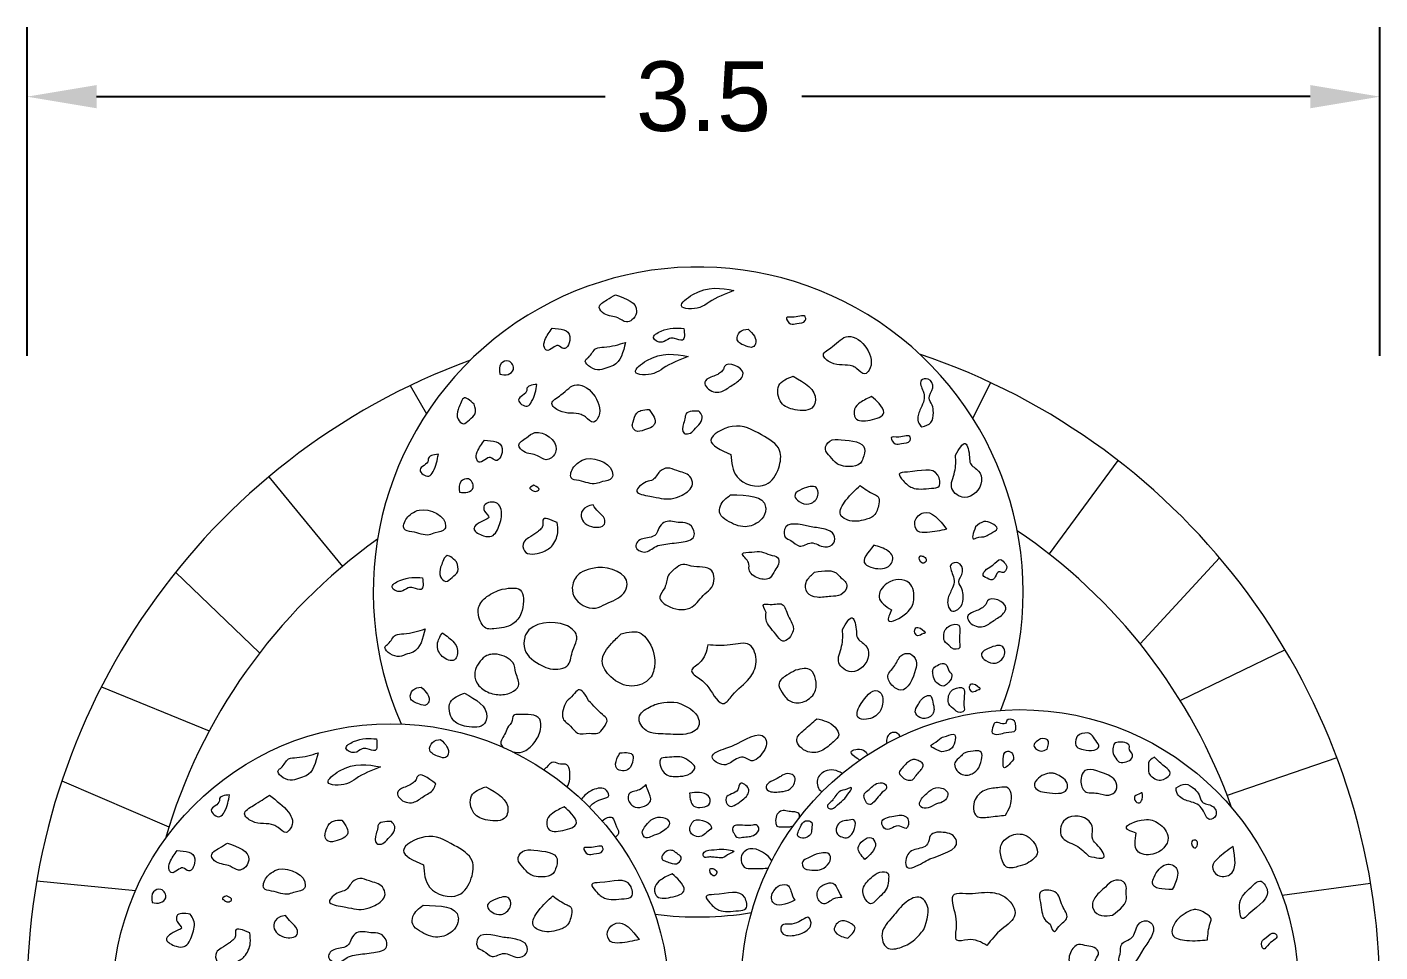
# Model space of a CAD drawing. Header units: metres. Extents: x -438 to -108, y 54494 to 54569.
# Drawn here: x -191.479 to -187.98, y 54553.688 to 54556.079 of the extents above; entities that cross this region are included whole.
import ezdxf

# ---------------------------------------------------------------- set-up
doc = ezdxf.new("R2010")
doc.units = ezdxf.units.M
doc.header["$MEASUREMENT"] = 0
doc.layers.add('text2', color=240, linetype='Continuous', lineweight=9)
doc.styles.get("Standard").update_dxf_attribs({"font": 'arial.ttf'})
doc.dimstyles.new('Copy of Standard', dxfattribs={"dimtxt": 0.18, "dimasz": 0.18, "dimexe": 0.18, "dimexo": 0.0625, "dimgap": 0.09, "dimtad": 0, "dimtih": 1, "dimtoh": 1, "dimdec": 1, "dimzin": 0, "dimdsep": 46, "dimtxsty": 'Standard', "dimcen": 0.09, "dimadec": 0, "dimazin": 0, "dimtfac": 1, "dimtdec": 1, "dimtofl": 0, "dimtmove": 0, "dimatfit": 3, "dimfxl": 1, "dimtolj": 1, "dimtzin": 0, "dimarcsym": 0})

# ---------------------------------------------------------------- blocks, each defined once
blk = doc.blocks.new('*D70')
at = {"layer": 'Defpoints', "color": 0, "transparency": 16777216}
for p in [(-187.9799, 54555.8995), (-191.4789, 54555.1672), (-187.9799, 54555.1672)]:
    blk.add_point(p, dxfattribs=at)
at = {"layer": 'text2', "color": 0, "lineweight": -2, "transparency": 16777216}
for p, q in [((-191.4789, 54555.2297), (-191.4789, 54556.0795)), ((-187.9799, 54555.2297), (-187.9799, 54556.0795)), ((-191.2989, 54555.8995), (-189.9838, 54555.8995)), ((-188.1599, 54555.8995), (-189.4749, 54555.8995))]:
    blk.add_line(p, q, dxfattribs=at)
at = {"layer": 'text2', "color": 0, "transparency": 16777216}
for points in [[(-191.2989, 54555.9295), (-191.2989, 54555.8695), (-191.4789, 54555.8995)], [(-188.1599, 54555.9295), (-188.1599, 54555.8695), (-187.9799, 54555.8995)]]:
    blk.add_solid(points, dxfattribs=at)
at = {"layer": 'text2', "color": 0, "transparency": 16777216, "insert": (-189.7294, 54555.8995), "char_height": 0.18, "attachment_point": 5}
blk.add_mtext('\\A1;3.5', dxfattribs=at)

msp = doc.modelspace()

# ---------------------------------------------------------------- linework, layer by layer
at = {"layer": 'text2'}
for points in [[(-188.98748, 54555.16038), (-189.03297, 54555.06794)], [(-190.48816, 54555.15236), (-190.44618, 54555.07934)], [(-188.65744, 54554.95862), (-188.83533, 54554.71691)], [(-190.85381, 54554.91627), (-190.66322, 54554.68457)], [(-188.59967, 54554.48418), (-188.39467, 54554.70705)], [(-191.09473, 54554.66985), (-190.87736, 54554.46096)], [(-188.22476, 54554.46867), (-188.4961, 54554.33762)], [(-191.28665, 54554.37327), (-191.00758, 54554.25955)], [(-188.09095, 54554.18942), (-188.37481, 54554.09195)], [(-191.38865, 54554.13057), (-191.11208, 54554.01096)], [(-191.45378, 54553.87128), (-191.19824, 54553.84642)], [(-188.23254, 54553.83417), (-188.00406, 54553.86593)]]:
    msp.add_lwpolyline(points, dxfattribs=at)
for centre in [(-188.91182, 54553.59372), (-190.53822, 54553.55727)]:
    msp.add_circle(centre, 0.72058, dxfattribs=at)
for centre, radius, start, end in [((-189.74325, 54554.61863), 0.84046, 338.6502, 203.95854), ((-189.72938, 54553.57596), 1.74951, 291.43712, 71.37549), ((-189.72938, 54553.57596), 1.74951, 110.14854, 249.93731), ((-189.72938, 54553.57596), 1.44951, 19.56103, 55.95333), ((-189.72938, 54553.57596), 1.44951, 125.57071, 163.78351), ((-189.74325, 54554.61863), 0.84046, 262.37403, 279.44904)]:
    msp.add_arc(centre, radius, start, end, dxfattribs=at)
for points in [[(-189.65051, 54555.39838), (-189.75696, 54555.38785), (-189.78647, 54555.35836), (-189.73851, 54555.35468), (-189.7148, 54555.36784), (-189.65051, 54555.39838)], [(-189.9574, 54555.38731), (-189.97944, 54555.37399), (-189.99892, 54555.35453), (-189.9861, 54555.33814), (-189.95073, 54555.32738), (-189.92869, 54555.31714), (-189.91434, 54555.32226), (-189.90307, 54555.3407), (-189.90255, 54555.34429), (-189.9574, 54555.38731)], [(-190.12095, 54555.30076), (-190.1394, 54555.27003), (-190.14094, 54555.25057), (-190.13581, 54555.24391), (-190.11941, 54555.25006), (-190.10557, 54555.25569), (-190.09122, 54555.24801), (-190.07482, 54555.27925), (-190.12095, 54555.30076)], [(-189.78017, 54555.30016), (-189.83922, 54555.29304), (-189.85907, 54555.27574), (-189.83667, 54555.26455), (-189.81733, 54555.27422), (-189.80409, 54555.27422), (-189.78373, 54555.27015), (-189.78017, 54555.30016)], [(-189.61422, 54555.29863), (-189.6356, 54555.291), (-189.64222, 54555.27066), (-189.61881, 54555.25438), (-189.6015, 54555.25234), (-189.59488, 54555.26048), (-189.61422, 54555.29863)], [(-189.93101, 54555.26402), (-189.9865, 54555.25181), (-190.00737, 54555.24825), (-190.02671, 54555.22536), (-190.03384, 54555.21926), (-190.00349, 54555.19296), (-189.98182, 54555.19782), (-189.96238, 54555.2045), (-189.93101, 54555.26402)], [(-189.76943, 54555.22767), (-189.87587, 54555.21714), (-189.90538, 54555.18765), (-189.85743, 54555.18396), (-189.83371, 54555.19713), (-189.76943, 54555.22767)], [(-190.2565, 54555.18193), (-190.2524, 54555.20959), (-190.23343, 54555.21574), (-190.22113, 54555.19371), (-190.23446, 54555.18142), (-190.2565, 54555.18193)], [(-189.49764, 54555.17645), (-189.53429, 54555.15254), (-189.52818, 54555.10829), (-189.49255, 54555.08997), (-189.44571, 54555.09811), (-189.44011, 54555.1149), (-189.49764, 54555.17645)], [(-189.16468, 54555.04553), (-189.17252, 54555.05492), (-189.17487, 54555.07137), (-189.16468, 54555.09956), (-189.15841, 54555.11914), (-189.16154, 54555.13794), (-189.16625, 54555.16535), (-189.14822, 54555.16926), (-189.13647, 54555.14655), (-189.14587, 54555.11993), (-189.13803, 54555.10191), (-189.1349, 54555.08233), (-189.14117, 54555.05649), (-189.16468, 54555.04553)], [(-190.16011, 54555.15558), (-190.16469, 54555.13371), (-190.17385, 54555.11082), (-190.18505, 54555.09912), (-190.20745, 54555.11539), (-190.18658, 54555.13981), (-190.18658, 54555.14286), (-190.16011, 54555.15558)], [(-190.32293, 54555.10459), (-190.31998, 54555.07957), (-190.33471, 54555.06411), (-190.35091, 54555.05381), (-190.36416, 54555.06559), (-190.36416, 54555.09061), (-190.35827, 54555.10532), (-190.35017, 54555.11931), (-190.32293, 54555.10459)], [(-189.87007, 54555.09023), (-189.89168, 54555.0876), (-189.90169, 54555.08128), (-189.9117, 54555.05864), (-189.91328, 54555.04706), (-189.90485, 54555.03547), (-189.88167, 54555.03758), (-189.86217, 54555.046), (-189.85637, 54555.05232), (-189.87007, 54555.09023)], [(-189.29449, 54555.12429), (-189.27523, 54555.10584), (-189.26318, 54555.08257), (-189.29851, 54555.06332), (-189.33625, 54555.06813), (-189.33865, 54555.0914), (-189.3242, 54555.10825), (-189.29449, 54555.12429)], [(-189.7415, 54555.08655), (-189.73307, 54555.07338), (-189.75362, 54555.0381), (-189.76732, 54555.0281), (-189.77944, 54555.02915), (-189.78102, 54555.05443), (-189.7768, 54555.07075), (-189.77628, 54555.07496), (-189.7415, 54555.08655)], [(-189.65837, 54554.97438), (-189.71027, 54555.01132), (-189.65522, 54555.04668), (-189.57894, 54555.02468), (-189.53254, 54554.9846), (-189.5349, 54554.9398), (-189.56793, 54554.89658), (-189.64264, 54554.91623), (-189.65837, 54554.97438)], [(-190.29605, 54555.01138), (-190.3145, 54554.98065), (-190.31604, 54554.96119), (-190.31092, 54554.95453), (-190.29451, 54554.96067), (-190.28067, 54554.96631), (-190.26632, 54554.95863), (-190.24992, 54554.98987), (-190.29605, 54555.01138)], [(-189.37318, 54555.01197), (-189.40289, 54555.00876), (-189.41413, 54554.9879), (-189.40208, 54554.96864), (-189.38362, 54554.95019), (-189.37238, 54554.94537), (-189.3515, 54554.94297), (-189.3234, 54554.95179), (-189.31698, 54554.96383), (-189.31296, 54554.9895), (-189.37318, 54555.01197)], [(-189.07749, 54554.97203), (-189.07984, 54554.92896), (-189.08689, 54554.88589), (-189.05476, 54554.86318), (-189.01009, 54554.90547), (-189.01793, 54554.93131), (-189.03909, 54554.95089), (-189.04144, 54554.96733), (-189.05241, 54555.00258), (-189.07749, 54554.97203)], [(-190.41517, 54554.9746), (-190.41975, 54554.95272), (-190.42891, 54554.92983), (-190.44011, 54554.91813), (-190.46251, 54554.93441), (-190.44164, 54554.95883), (-190.44164, 54554.96188), (-190.41517, 54554.9746)], [(-190.36065, 54554.87711), (-190.35655, 54554.90477), (-190.33758, 54554.91092), (-190.32528, 54554.88889), (-190.33861, 54554.8766), (-190.36065, 54554.87711)], [(-190.16815, 54554.89448), (-190.15473, 54554.88337), (-190.16422, 54554.87846), (-190.176, 54554.88435), (-190.17829, 54554.88598), (-190.16815, 54554.89448)], [(-189.32409, 54554.89417), (-189.36105, 54554.85566), (-189.37521, 54554.81872), (-189.33982, 54554.80143), (-189.31544, 54554.80458), (-189.2887, 54554.81637), (-189.27612, 54554.84623), (-189.27769, 54554.86509), (-189.28713, 54554.87059), (-189.32409, 54554.89417)], [(-189.65925, 54554.86984), (-189.68576, 54554.84114), (-189.68649, 54554.82053), (-189.66882, 54554.80361), (-189.62169, 54554.78742), (-189.5834, 54554.80287), (-189.5694, 54554.82568), (-189.56867, 54554.83819), (-189.65925, 54554.86984)], [(-190.10801, 54554.79845), (-190.10654, 54554.77196), (-190.122, 54554.73737), (-190.14631, 54554.72191), (-190.1927, 54554.72486), (-190.19417, 54554.74767), (-190.18165, 54554.75871), (-190.1603, 54554.77269), (-190.15441, 54554.77784), (-190.14631, 54554.78594), (-190.14483, 54554.80434), (-190.10801, 54554.79845)], [(-190.01508, 54554.84356), (-190.00109, 54554.8259), (-189.98563, 54554.8075), (-189.98563, 54554.79426), (-190.01877, 54554.78763), (-190.03939, 54554.80014), (-190.04601, 54554.81854), (-190.03129, 54554.83915), (-190.01508, 54554.84356)], [(-189.10075, 54554.781), (-189.16052, 54554.82344), (-189.18254, 54554.80143), (-189.17467, 54554.77629), (-189.15108, 54554.77236), (-189.10075, 54554.781)], [(-189.79476, 54554.79833), (-189.7712, 54554.79612), (-189.75426, 54554.77699), (-189.75426, 54554.76227), (-189.7874, 54554.74755), (-189.83232, 54554.74167), (-189.8522, 54554.73651), (-189.88313, 54554.7218), (-189.90449, 54554.73578), (-189.90007, 54554.74829), (-189.86988, 54554.75933), (-189.8522, 54554.76816), (-189.84484, 54554.78361), (-189.83158, 54554.79833), (-189.79476, 54554.79833)], [(-189.45084, 54554.78668), (-189.41476, 54554.78079), (-189.39193, 54554.76608), (-189.39267, 54554.74547), (-189.4155, 54554.73517), (-189.45084, 54554.74547), (-189.48104, 54554.73738), (-189.50313, 54554.75136), (-189.51786, 54554.76019), (-189.52007, 54554.78006), (-189.45084, 54554.78668)], [(-189.02563, 54554.78747), (-189.00421, 54554.80046), (-188.98356, 54554.79588), (-188.96979, 54554.78288), (-188.98662, 54554.76988), (-188.99886, 54554.76301), (-189.02334, 54554.75842), (-189.02946, 54554.75613), (-189.02563, 54554.78747)], [(-190.36795, 54554.69677), (-190.36501, 54554.67175), (-190.37974, 54554.6563), (-190.39594, 54554.64599), (-190.40919, 54554.65777), (-190.40919, 54554.68279), (-190.4033, 54554.69751), (-190.3952, 54554.71149), (-190.36795, 54554.69677)], [(-189.2887, 54554.73935), (-189.25174, 54554.72442), (-189.24073, 54554.71106), (-189.25095, 54554.68434), (-189.27219, 54554.67884), (-189.29657, 54554.68277), (-189.31072, 54554.69063), (-189.2887, 54554.73935)], [(-189.1613, 54554.71106), (-189.16995, 54554.71106), (-189.16288, 54554.69298), (-189.15659, 54554.69456), (-189.15344, 54554.7032), (-189.1613, 54554.71106)], [(-189.44201, 54554.66968), (-189.46115, 54554.64907), (-189.4641, 54554.64318), (-189.46115, 54554.61743), (-189.43538, 54554.60492), (-189.40003, 54554.60712), (-189.37426, 54554.61154), (-189.35879, 54554.63214), (-189.36321, 54554.64613), (-189.3772, 54554.65864), (-189.38088, 54554.66305), (-189.44201, 54554.66968)], [(-190.45607, 54554.65524), (-190.51511, 54554.64812), (-190.53497, 54554.63083), (-190.51257, 54554.61964), (-190.49322, 54554.6293), (-190.47999, 54554.6293), (-190.45963, 54554.62523), (-190.45607, 54554.65524)], [(-189.24307, 54554.57232), (-189.27532, 54554.60532), (-189.25487, 54554.64068), (-189.19667, 54554.64147), (-189.18566, 54554.59825), (-189.20375, 54554.56446), (-189.25094, 54554.54481), (-189.24307, 54554.57232)], [(-190.24977, 54554.62596), (-190.28959, 54554.60664), (-190.3112, 54554.57821), (-190.31006, 54554.5532), (-190.28845, 54554.52364), (-190.27138, 54554.52364), (-190.22246, 54554.53615), (-190.20085, 54554.56343), (-190.19516, 54554.59527), (-190.19971, 54554.62028), (-190.24977, 54554.62596)], [(-189.56754, 54554.56583), (-189.56754, 54554.54734), (-189.54265, 54554.50967), (-189.52451, 54554.49153), (-189.49748, 54554.51856), (-189.51063, 54554.5573), (-189.52557, 54554.58644), (-189.55687, 54554.58644), (-189.57395, 54554.58644), (-189.56754, 54554.56583)], [(-189.36981, 54554.5213), (-189.37217, 54554.47822), (-189.37922, 54554.43515), (-189.34709, 54554.41244), (-189.30242, 54554.45473), (-189.31025, 54554.48057), (-189.33141, 54554.50015), (-189.33376, 54554.5166), (-189.34474, 54554.55184), (-189.36981, 54554.5213)], [(-190.44922, 54554.5229), (-190.5047, 54554.51069), (-190.52557, 54554.50713), (-190.54491, 54554.48424), (-190.55204, 54554.47813), (-190.52169, 54554.45184), (-190.50002, 54554.45669), (-190.48059, 54554.46337), (-190.44922, 54554.5229)], [(-190.40492, 54554.51297), (-190.41753, 54554.48341), (-190.40492, 54554.4519), (-190.3734, 54554.44318), (-190.36613, 54554.47129), (-190.37437, 54554.48728), (-190.40492, 54554.51297)], [(-189.94269, 54554.51008), (-189.96706, 54554.48571), (-189.99144, 54554.43984), (-189.96877, 54554.39905), (-189.91435, 54554.37526), (-189.86786, 54554.39565), (-189.85539, 54554.43304), (-189.87466, 54554.49535), (-189.89053, 54554.51122), (-189.94269, 54554.51008)], [(-189.16836, 54554.52516), (-189.18016, 54554.52595), (-189.18252, 54554.51259), (-189.17544, 54554.50552), (-189.1605, 54554.51102), (-189.15735, 54554.5118), (-189.16836, 54554.52516)], [(-189.71821, 54554.48176), (-189.66038, 54554.48176), (-189.6105, 54554.48176), (-189.59349, 54554.43757), (-189.6105, 54554.39565), (-189.65527, 54554.35088), (-189.67567, 54554.33048), (-189.71593, 54554.37074), (-189.73916, 54554.39398), (-189.76012, 54554.41494), (-189.74032, 54554.43474), (-189.71821, 54554.48176)], [(-189.08919, 54554.3929), (-189.08919, 54554.40856), (-189.09232, 54554.41091), (-189.10016, 54554.42892), (-189.108, 54554.43362), (-189.12446, 54554.42892), (-189.13621, 54554.41718), (-189.13621, 54554.40778), (-189.13073, 54554.38977), (-189.11897, 54554.3788), (-189.1127, 54554.37567), (-189.08919, 54554.3929)], [(-189.49137, 54554.41629), (-189.45153, 54554.41629), (-189.43944, 54554.39283), (-189.43944, 54554.36511), (-189.4693, 54554.33524), (-189.50275, 54554.33524), (-189.52587, 54554.35836), (-189.53405, 54554.38288), (-189.51378, 54554.40315), (-189.49137, 54554.41629)], [(-190.45933, 54554.37272), (-190.48071, 54554.36509), (-190.48733, 54554.34474), (-190.46392, 54554.32846), (-190.44661, 54554.32643), (-190.43999, 54554.33457), (-190.45933, 54554.37272)], [(-190.34739, 54554.35722), (-190.38404, 54554.33332), (-190.37793, 54554.28906), (-190.3423, 54554.27075), (-190.29547, 54554.27889), (-190.28987, 54554.29567), (-190.34739, 54554.35722)], [(-190.02645, 54554.33732), (-190.00831, 54554.31919), (-189.99053, 54554.30141), (-189.97916, 54554.29003), (-189.98803, 54554.26766), (-190.00226, 54554.25343), (-190.02502, 54554.25343), (-190.0549, 54554.25343), (-190.07339, 54554.27192), (-190.09259, 54554.29112), (-190.09259, 54554.31386), (-190.08336, 54554.33519), (-190.06629, 54554.35226), (-190.05313, 54554.36541), (-190.02645, 54554.33732)], [(-189.02623, 54554.37946), (-189.03802, 54554.38024), (-189.04038, 54554.36688), (-189.0333, 54554.35981), (-189.01836, 54554.36531), (-189.01522, 54554.3661), (-189.02623, 54554.37946)], [(-189.79738, 54554.33306), (-189.83224, 54554.33306), (-189.86923, 54554.32097), (-189.8959, 54554.29431), (-189.87777, 54554.26055), (-189.82726, 54554.25131), (-189.77533, 54554.25131), (-189.7419, 54554.27121), (-189.7419, 54554.28969), (-189.79738, 54554.33306)], [(-189.43626, 54554.2909), (-189.46915, 54554.26185), (-189.48827, 54554.23739), (-189.4592, 54554.20529), (-189.42096, 54554.20987), (-189.39342, 54554.23128), (-189.37965, 54554.24886), (-189.38883, 54554.26873), (-189.43626, 54554.2909)], [(-189.11415, 54554.20535), (-189.09013, 54554.21247), (-189.07965, 54554.23085), (-189.08002, 54554.24978), (-189.10095, 54554.24605), (-189.11427, 54554.24161), (-189.13412, 54554.22657), (-189.13993, 54554.22358), (-189.11415, 54554.20535)], [(-188.73544, 54554.25446), (-188.7269, 54554.24988), (-188.71509, 54554.23493), (-188.70707, 54554.21813), (-188.71887, 54554.20979), (-188.74722, 54554.21118), (-188.76419, 54554.21811), (-188.76673, 54554.23629), (-188.7622, 54554.24594), (-188.73544, 54554.25446)], [(-190.57515, 54554.23879), (-190.63419, 54554.23167), (-190.65405, 54554.21438), (-190.63165, 54554.20319), (-190.6123, 54554.21285), (-190.59907, 54554.21285), (-190.57871, 54554.20878), (-190.57515, 54554.23879)], [(-190.4092, 54554.23727), (-190.43058, 54554.22964), (-190.4372, 54554.20929), (-190.41378, 54554.19301), (-190.39647, 54554.19098), (-190.38986, 54554.19912), (-190.4092, 54554.23727)], [(-188.84061, 54554.21227), (-188.85589, 54554.20709), (-188.86833, 54554.21203), (-188.87486, 54554.22114), (-188.8687, 54554.23142), (-188.84578, 54554.2392), (-188.84009, 54554.23615), (-188.84061, 54554.21227)], [(-188.63941, 54554.22975), (-188.62781, 54554.21923), (-188.62818, 54554.21532), (-188.62011, 54554.19742), (-188.6219, 54554.18845), (-188.63644, 54554.17943), (-188.65304, 54554.17862), (-188.66, 54554.18493), (-188.66965, 54554.2011), (-188.66987, 54554.21717), (-188.66797, 54554.22392), (-188.63941, 54554.22975)], [(-190.72599, 54554.20266), (-190.78147, 54554.19045), (-190.80234, 54554.18689), (-190.82169, 54554.164), (-190.82881, 54554.15789), (-190.79846, 54554.1316), (-190.7768, 54554.13645), (-190.75736, 54554.14313), (-190.72599, 54554.20266)], [(-189.9452, 54554.20254), (-189.9535, 54554.18713), (-189.9535, 54554.16225), (-189.93927, 54554.15632), (-189.92266, 54554.16106), (-189.91199, 54554.18476), (-189.91199, 54554.19543), (-189.9452, 54554.20254)], [(-189.1886, 54554.13242), (-189.20377, 54554.13276), (-189.21833, 54554.14288), (-189.22307, 54554.15131), (-189.21551, 54554.16304), (-189.2042, 54554.17551), (-189.18194, 54554.18526), (-189.17201, 54554.18141), (-189.16192, 54554.17432), (-189.16356, 54554.16342), (-189.16968, 54554.15554), (-189.1886, 54554.13242)], [(-189.01686, 54554.16354), (-189.03455, 54554.1486), (-189.06377, 54554.14826), (-189.07921, 54554.17674), (-189.0643, 54554.19316), (-189.05654, 54554.20058), (-189.03196, 54554.20719), (-189.01406, 54554.20644), (-189.01686, 54554.16354)], [(-188.92749, 54554.18529), (-188.93282, 54554.20389), (-188.94679, 54554.20598), (-188.95421, 54554.18732), (-188.95256, 54554.16466), (-188.92749, 54554.18529)], [(-188.5631, 54554.19118), (-188.55788, 54554.18644), (-188.53468, 54554.16539), (-188.52235, 54554.15102), (-188.53983, 54554.13408), (-188.55475, 54554.1328), (-188.56898, 54554.14042), (-188.5772, 54554.15001), (-188.57827, 54554.17214), (-188.57848, 54554.17656), (-188.5631, 54554.19118)], [(-190.5644, 54554.1663), (-190.67085, 54554.15577), (-190.70035, 54554.12629), (-190.6524, 54554.1226), (-190.62869, 54554.13576), (-190.5644, 54554.1663)], [(-190.42193, 54554.12282), (-190.42804, 54554.10857), (-190.45349, 54554.08975), (-190.48047, 54554.07449), (-190.51508, 54554.08517), (-190.52119, 54554.09942), (-190.50541, 54554.11264), (-190.49014, 54554.11875), (-190.48047, 54554.12485), (-190.47283, 54554.1335), (-190.46978, 54554.14062), (-190.42193, 54554.12282)], [(-188.68228, 54554.14474), (-188.66493, 54554.13112), (-188.66206, 54554.10622), (-188.68146, 54554.09303), (-188.71065, 54554.09828), (-188.74259, 54554.10284), (-188.75339, 54554.1307), (-188.74775, 54554.15212), (-188.68228, 54554.14474)], [(-190.29261, 54554.11508), (-190.32926, 54554.09118), (-190.32315, 54554.04692), (-190.28752, 54554.02861), (-190.24069, 54554.03675), (-190.23509, 54554.05353), (-190.29261, 54554.11508)], [(-189.87838, 54554.12054), (-189.87232, 54554.10421), (-189.86671, 54554.07809), (-189.88165, 54554.06502), (-189.90593, 54554.06222), (-189.92414, 54554.08322), (-189.92227, 54554.09582), (-189.89519, 54554.10701), (-189.87838, 54554.12054)], [(-189.36399, 54554.08491), (-189.38266, 54554.06776), (-189.40441, 54554.05858), (-189.40904, 54554.06485), (-189.40087, 54554.07499), (-189.39367, 54554.08292), (-189.38961, 54554.08854), (-189.37835, 54554.10208), (-189.35865, 54554.10899), (-189.34801, 54554.11276), (-189.36399, 54554.08491)], [(-189.12664, 54554.07102), (-189.11594, 54554.07371), (-189.10077, 54554.08473), (-189.09759, 54554.09734), (-189.12162, 54554.11295), (-189.14604, 54554.1031), (-189.15797, 54554.09223), (-189.16769, 54554.08039), (-189.16974, 54554.06675), (-189.16686, 54554.0631), (-189.12664, 54554.07102)], [(-188.94819, 54554.04129), (-188.9918, 54554.03646), (-189.02277, 54554.03874), (-189.02701, 54554.08184), (-188.99791, 54554.10708), (-188.96355, 54554.11309), (-188.94128, 54554.11147), (-188.93273, 54554.09131), (-188.94819, 54554.04129)], [(-188.50715, 54554.11183), (-188.50546, 54554.09971), (-188.49486, 54554.08691), (-188.46713, 54554.07551), (-188.44842, 54554.067), (-188.43661, 54554.05204), (-188.41947, 54554.03014), (-188.40446, 54554.04086), (-188.41338, 54554.06482), (-188.43942, 54554.07576), (-188.44749, 54554.09366), (-188.45988, 54554.10914), (-188.48323, 54554.12187), (-188.50715, 54554.11183)], [(-190.95509, 54554.09422), (-190.95967, 54554.07234), (-190.96883, 54554.04945), (-190.98003, 54554.03775), (-191.00243, 54554.05403), (-190.98156, 54554.07845), (-190.98156, 54554.0815), (-190.95509, 54554.09422)], [(-190.85226, 54554.0932), (-190.89298, 54554.06675), (-190.9164, 54554.04487), (-190.89706, 54554.02554), (-190.84055, 54554.01588), (-190.82986, 54554.00978), (-190.80899, 54553.99655), (-190.7983, 54554.00571), (-190.85226, 54554.0932)], [(-189.76539, 54554.09846), (-189.73971, 54554.09986), (-189.71683, 54554.091), (-189.71263, 54554.0728), (-189.73224, 54554.06207), (-189.75418, 54554.06487), (-189.76539, 54554.09846)], [(-188.59468, 54554.08223), (-188.60202, 54554.07297), (-188.6135, 54554.0802), (-188.61398, 54554.0902), (-188.59987, 54554.09756), (-188.59717, 54554.09937), (-188.59468, 54554.08223)], [(-190.08947, 54554.06293), (-190.0702, 54554.04447), (-190.05816, 54554.02121), (-190.09349, 54554.00195), (-190.13122, 54554.00676), (-190.13363, 54554.03003), (-190.11918, 54554.04688), (-190.08947, 54554.06293)], [(-188.73293, 54553.93566), (-188.7664, 54553.96286), (-188.80304, 54553.98659), (-188.79826, 54554.02565), (-188.73693, 54554.0303), (-188.72306, 54554.00713), (-188.72278, 54553.97831), (-188.71218, 54553.96551), (-188.69346, 54553.9337), (-188.73293, 54553.93566)], [(-190.66505, 54554.02887), (-190.68665, 54554.02624), (-190.69667, 54554.01992), (-190.70668, 54553.99728), (-190.70826, 54553.98569), (-190.69983, 54553.97411), (-190.67664, 54553.97621), (-190.65715, 54553.98464), (-190.65135, 54553.99096), (-190.66505, 54554.02887)], [(-190.53648, 54554.02518), (-190.52805, 54554.01202), (-190.5486, 54553.97674), (-190.5623, 54553.96673), (-190.57442, 54553.96779), (-190.576, 54553.99306), (-190.57178, 54554.00939), (-190.57125, 54554.0136), (-190.53648, 54554.02518)], [(-188.60997, 54553.99522), (-188.6072, 54553.94917), (-188.56727, 54553.94054), (-188.52758, 54553.98311), (-188.55219, 54554.02031), (-188.58937, 54554.02962), (-188.63562, 54554.00788), (-188.60997, 54553.99522)], [(-190.45334, 54553.91302), (-190.50525, 54553.94995), (-190.4502, 54553.98532), (-190.37392, 54553.96331), (-190.32752, 54553.92323), (-190.32988, 54553.87844), (-190.36291, 54553.83522), (-190.43762, 54553.85486), (-190.45334, 54553.91302)], [(-189.31188, 54553.9269), (-189.29359, 54553.94498), (-189.28478, 54553.96787), (-189.29543, 54553.98321), (-189.31655, 54553.9759), (-189.32923, 54553.95777), (-189.31188, 54553.9269)], [(-188.89237, 54553.91622), (-188.8656, 54553.94572), (-188.87484, 54553.97044), (-188.89537, 54553.98907), (-188.93756, 54553.98702), (-188.96004, 54553.96226), (-188.95846, 54553.9296), (-188.9458, 54553.90706), (-188.91717, 54553.90845), (-188.89237, 54553.91622)], [(-188.45228, 54553.96253), (-188.45809, 54553.95612), (-188.46672, 54553.97351), (-188.46133, 54553.97712), (-188.45281, 54553.97364), (-188.45228, 54553.96253)], [(-191.09103, 54553.95002), (-191.10948, 54553.91929), (-191.11102, 54553.89982), (-191.10589, 54553.89316), (-191.08949, 54553.89931), (-191.07565, 54553.90494), (-191.0613, 54553.89726), (-191.0449, 54553.9285), (-191.09103, 54553.95002)], [(-190.96032, 54553.96948), (-190.98236, 54553.95616), (-191.00184, 54553.9367), (-190.98903, 54553.92031), (-190.95366, 54553.90955), (-190.93162, 54553.89931), (-190.91727, 54553.90443), (-190.90599, 54553.92287), (-190.90548, 54553.92646), (-190.96032, 54553.96948)], [(-190.16816, 54553.9506), (-190.19786, 54553.94739), (-190.2091, 54553.92653), (-190.19706, 54553.90728), (-190.17859, 54553.88882), (-190.16735, 54553.88401), (-190.14648, 54553.8816), (-190.11838, 54553.89043), (-190.11195, 54553.90246), (-190.10794, 54553.92814), (-190.16816, 54553.9506)], [(-189.6834, 54553.95368), (-189.70864, 54553.95139), (-189.73006, 54553.94145), (-189.72853, 54553.93381), (-189.71553, 54553.93304), (-189.70482, 54553.93304), (-189.69793, 54553.93228), (-189.68034, 54553.93151), (-189.66198, 54553.94145), (-189.65203, 54553.9468), (-189.6834, 54553.95368)], [(-188.35979, 54553.96037), (-188.36853, 54553.88759), (-188.39962, 54553.88607), (-188.41296, 54553.9088), (-188.40002, 54553.92891), (-188.35979, 54553.96037)], [(-189.70307, 54553.90291), (-189.71172, 54553.90291), (-189.70464, 54553.88484), (-189.69835, 54553.88641), (-189.6952, 54553.89505), (-189.70307, 54553.90291)], [(-188.51695, 54553.84918), (-188.50316, 54553.88658), (-188.50566, 54553.90371), (-188.53231, 54553.9141), (-188.55066, 54553.90207), (-188.56413, 54553.88138), (-188.56782, 54553.86562), (-188.51695, 54553.84918)], [(-189.81034, 54553.89), (-189.79107, 54553.87155), (-189.77903, 54553.84828), (-189.81435, 54553.82903), (-189.85209, 54553.83384), (-189.8545, 54553.85711), (-189.84005, 54553.87396), (-189.81034, 54553.89)], [(-189.37147, 54553.82839), (-189.37949, 54553.84386), (-189.39507, 54553.86556), (-189.41478, 54553.86328), (-189.43317, 54553.84718), (-189.42986, 54553.81959), (-189.41928, 54553.81251), (-189.39279, 54553.82503), (-189.37147, 54553.82839)], [(-188.67157, 54553.78248), (-188.69969, 54553.78215), (-188.70603, 54553.78393), (-188.72313, 54553.80342), (-188.71507, 54553.83091), (-188.68968, 54553.8556), (-188.66909, 54553.87172), (-188.64344, 54553.86933), (-188.63605, 54553.85666), (-188.63619, 54553.83789), (-188.6354, 54553.83219), (-188.67157, 54553.78248)], [(-191.15562, 54553.81575), (-191.15152, 54553.84341), (-191.13256, 54553.84955), (-191.12026, 54553.82753), (-191.13358, 54553.81524), (-191.15562, 54553.81575)], [(-190.96312, 54553.83312), (-190.94971, 54553.822), (-190.9592, 54553.8171), (-190.97098, 54553.82298), (-190.97327, 54553.82462), (-190.96312, 54553.83312)], [(-190.11907, 54553.8328), (-190.15603, 54553.79429), (-190.17019, 54553.75736), (-190.1348, 54553.74007), (-190.11042, 54553.74321), (-190.08368, 54553.755), (-190.0711, 54553.78486), (-190.07267, 54553.80372), (-190.08211, 54553.80922), (-190.11907, 54553.8328)], [(-189.49348, 54553.82123), (-189.50356, 54553.84552), (-189.50947, 54553.85844), (-189.53135, 54553.86002), (-189.5472, 54553.84603), (-189.55372, 54553.83051), (-189.54973, 54553.81617), (-189.49348, 54553.82123)], [(-189.15967, 54553.74555), (-189.18309, 54553.71974), (-189.2169, 54553.70047), (-189.25457, 54553.69864), (-189.26739, 54553.73475), (-189.24028, 54553.77836), (-189.20538, 54553.81682), (-189.16818, 54553.8282), (-189.15449, 54553.81578), (-189.15967, 54553.74555)], [(-188.99634, 54553.70425), (-188.95748, 54553.74706), (-188.92396, 54553.784), (-188.94525, 54553.82629), (-188.98772, 54553.84187), (-189.05096, 54553.83881), (-189.07978, 54553.83741), (-189.07702, 54553.78054), (-189.07543, 54553.74772), (-189.07399, 54553.71811), (-189.04602, 54553.71947), (-188.99634, 54553.70425)], [(-188.83284, 54553.75931), (-188.84652, 54553.77173), (-188.85769, 54553.81549), (-188.85893, 54553.84111), (-188.82075, 54553.84296), (-188.80091, 54553.80719), (-188.78936, 54553.77654), (-188.8104, 54553.75336), (-188.82187, 54553.74072), (-188.83284, 54553.75931)], [(-190.45422, 54553.80847), (-190.48073, 54553.77977), (-190.48147, 54553.75917), (-190.4638, 54553.74224), (-190.41667, 54553.72605), (-190.37837, 54553.74151), (-190.36438, 54553.76432), (-190.36365, 54553.77683), (-190.45422, 54553.80847)], [(-188.42609, 54553.71893), (-188.47944, 54553.71744), (-188.51631, 54553.73178), (-188.50533, 54553.7696), (-188.48662, 54553.78554), (-188.45992, 54553.79742), (-188.42935, 54553.78667), (-188.41644, 54553.77283), (-188.41871, 54553.76214), (-188.42609, 54553.71893)], [(-191.0569, 54553.78565), (-191.04806, 54553.7702), (-191.05174, 54553.73193), (-191.07236, 54553.70176), (-191.09298, 54553.7025), (-191.11802, 54553.71942), (-191.09077, 54553.74297), (-191.07973, 54553.74959), (-191.09077, 54553.76652), (-191.09151, 54553.7805), (-191.0569, 54553.78565)], [(-190.81006, 54553.7822), (-190.79607, 54553.76453), (-190.78061, 54553.74614), (-190.78061, 54553.73289), (-190.81374, 54553.72627), (-190.83436, 54553.73878), (-190.84099, 54553.75718), (-190.82626, 54553.77778), (-190.81006, 54553.7822)], [(-189.89573, 54553.71964), (-189.95549, 54553.76207), (-189.97751, 54553.74007), (-189.96965, 54553.71492), (-189.94606, 54553.71099), (-189.89573, 54553.71964)], [(-189.47377, 54553.7365), (-189.49496, 54553.73051), (-189.52849, 54553.74076), (-189.5263, 54553.75706), (-189.50825, 54553.75959), (-189.48276, 54553.76546), (-189.46444, 54553.77594), (-189.46054, 54553.77745), (-189.45128, 54553.76337), (-189.47377, 54553.7365)], [(-189.35566, 54553.72381), (-189.37264, 54553.72801), (-189.39107, 54553.74474), (-189.38589, 54553.75926), (-189.37123, 54553.76837), (-189.3465, 54553.76034), (-189.33861, 54553.75317), (-189.35566, 54553.72381)], [(-188.59086, 54553.6973), (-188.57097, 54553.72798), (-188.56653, 54553.75478), (-188.58228, 54553.76808), (-188.60525, 54553.7581), (-188.62138, 54553.725), (-188.64767, 54553.70808), (-188.65216, 54553.68233), (-188.65552, 54553.66548), (-188.64229, 54553.65049), (-188.59086, 54553.6973)], [(-190.90299, 54553.73708), (-190.90152, 54553.71059), (-190.91698, 54553.676), (-190.94128, 54553.66055), (-190.98768, 54553.66349), (-190.98915, 54553.68631), (-190.97663, 54553.69734), (-190.95527, 54553.71133), (-190.94938, 54553.71648), (-190.94128, 54553.72457), (-190.93981, 54553.74297), (-190.90299, 54553.73708)], [(-190.58974, 54553.73696), (-190.56618, 54553.73476), (-190.54924, 54553.71562), (-190.54924, 54553.70091), (-190.58238, 54553.68619), (-190.6273, 54553.6803), (-190.64718, 54553.67515), (-190.67811, 54553.66043), (-190.69947, 54553.67441), (-190.69505, 54553.68692), (-190.66485, 54553.69796), (-190.64718, 54553.70679), (-190.63982, 54553.72225), (-190.62656, 54553.73696), (-190.58974, 54553.73696)], [(-190.24582, 54553.72532), (-190.20974, 54553.71943), (-190.18691, 54553.70471), (-190.18764, 54553.68411), (-190.21047, 54553.6738), (-190.24582, 54553.68411), (-190.27601, 54553.67601), (-190.2981, 54553.68999), (-190.31283, 54553.69882), (-190.31504, 54553.71869), (-190.24582, 54553.72532)], [(-188.76797, 54553.63923), (-188.78005, 54553.65219), (-188.78061, 54553.68551), (-188.75923, 54553.70688), (-188.73769, 54553.70324), (-188.71872, 54553.69896), (-188.70768, 54553.68595), (-188.71564, 54553.66732), (-188.72449, 54553.64552), (-188.74236, 54553.62693), (-188.76147, 54553.61244), (-188.76797, 54553.63923)]]:
    msp.add_spline(points, degree=3, dxfattribs=at)
for points, start_tangent, end_tangent in [([(-189.46526, 54555.32796), (-189.46601, 54555.32025), (-189.48841, 54555.31267), (-189.50409, 54555.3118), (-189.51454, 54555.32759), (-189.49525, 54555.32933), (-189.46526, 54555.32796)], (0.2097848, -0.8479752), (0.2097848, -0.8479752)), ([(-189.35505, 54555.27951), (-189.39577, 54555.25306), (-189.41919, 54555.23119), (-189.39985, 54555.21186), (-189.34334, 54555.20219), (-189.33265, 54555.19609), (-189.31178, 54555.18286), (-189.30109, 54555.19202), (-189.35505, 54555.27951)], (-0.8642006, -0.0583186), (-0.8642006, -0.0583186)), ([(-189.62695, 54555.18418), (-189.63306, 54555.16994), (-189.65851, 54555.15112), (-189.68549, 54555.13586), (-189.7201, 54555.14654), (-189.72621, 54555.16078), (-189.71043, 54555.17401), (-189.69516, 54555.18011), (-189.68549, 54555.18622), (-189.67785, 54555.19486), (-189.6748, 54555.20199), (-189.62695, 54555.18418)], (0.0762235, -0.9636668), (0.0762235, -0.9636668)), ([(-190.05728, 54555.15456), (-190.09801, 54555.12811), (-190.12142, 54555.10624), (-190.10208, 54555.08691), (-190.04558, 54555.07724), (-190.03489, 54555.07114), (-190.01402, 54555.05791), (-190.00333, 54555.06707), (-190.05728, 54555.15456)], (-0.8642006, -0.0583186), (-0.8642006, -0.0583186)), ([(-190.16535, 54555.03085), (-190.18739, 54555.01753), (-190.20687, 54554.99806), (-190.19405, 54554.98167), (-190.15868, 54554.97092), (-190.13664, 54554.96067), (-190.12229, 54554.9658), (-190.11102, 54554.98424), (-190.1105, 54554.98782), (-190.16535, 54555.03085)], (-0.9224532, -0.2099895), (-0.9224532, -0.2099895)), ([(-189.19448, 54555.01792), (-189.19523, 54555.01021), (-189.21763, 54555.00262), (-189.23331, 54555.00175), (-189.24376, 54555.01754), (-189.22447, 54555.01929), (-189.19448, 54555.01792)], (0.2097848, -0.8479752), (0.2097848, -0.8479752)), ([(-190.03256, 54554.96291), (-190.05238, 54554.95353), (-190.07219, 54554.92643), (-190.07167, 54554.91392), (-190.05133, 54554.90663), (-190.007, 54554.89881), (-189.99084, 54554.90402), (-189.96633, 54554.91392), (-189.96424, 54554.9207), (-190.03256, 54554.96291)], (-1.0335549, -0.2107923), (-1.0335549, -0.2107923)), ([(-189.76471, 54554.91715), (-189.75808, 54554.89728), (-189.78459, 54554.86932), (-189.81331, 54554.85975), (-189.8678, 54554.86637), (-189.90168, 54554.87888), (-189.87738, 54554.90317), (-189.86044, 54554.90906), (-189.84203, 54554.9304), (-189.82288, 54554.93923), (-189.79858, 54554.9326), (-189.76471, 54554.91715)], (0.6459954, -0.7620295), (0.6459954, -0.7620295)), ([(-189.12348, 54554.9205), (-189.12027, 54554.89242), (-189.13953, 54554.8868), (-189.19012, 54554.88841), (-189.2134, 54554.90686), (-189.22304, 54554.92371), (-189.20216, 54554.92852), (-189.12348, 54554.9205)], (0.546125, -0.9142345), (0.546125, -0.9142345)), ([(-189.45778, 54554.89024), (-189.44048, 54554.89024), (-189.4334, 54554.88002), (-189.44363, 54554.85252), (-189.457, 54554.84623), (-189.48216, 54554.85252), (-189.49317, 54554.86666), (-189.45778, 54554.89024)], (1.1626333, 0.295618), (1.1626333, 0.295618)), ([(-190.26192, 54554.84702), (-190.25309, 54554.83156), (-190.25677, 54554.7933), (-190.27739, 54554.76313), (-190.29801, 54554.76386), (-190.32304, 54554.78079), (-190.2958, 54554.80434), (-190.28475, 54554.81096), (-190.2958, 54554.82788), (-190.29653, 54554.84187), (-190.26192, 54554.84702)], (0.8423198, -0.603709), (0.8423198, -0.603709)), ([(-190.46467, 54554.83052), (-190.48448, 54554.82114), (-190.5043, 54554.79404), (-190.50378, 54554.78154), (-190.48344, 54554.77424), (-190.43911, 54554.76642), (-190.42295, 54554.77163), (-190.39844, 54554.78154), (-190.39635, 54554.78831), (-190.46467, 54554.83052)], (-1.0335549, -0.2107923), (-1.0335549, -0.2107923)), ([(-189.61287, 54554.69457), (-189.6114, 54554.67691), (-189.5871, 54554.65409), (-189.5569, 54554.65557), (-189.54512, 54554.67396), (-189.53555, 54554.69089), (-189.53776, 54554.70781), (-189.5569, 54554.71444), (-189.579, 54554.72253), (-189.60477, 54554.7218), (-189.62834, 54554.71738), (-189.61287, 54554.69457)], (0.3921969, -1.0213175), (0.3921969, -1.0213175)), ([(-189.92666, 54554.63847), (-189.93577, 54554.61573), (-189.98241, 54554.58731), (-190.00858, 54554.57708), (-190.06432, 54554.60777), (-190.06774, 54554.63733), (-190.04726, 54554.66803), (-190.02109, 54554.67826), (-190.00289, 54554.68167), (-189.92666, 54554.63847)], (-0.0183611, -0.9420915), (-0.0183611, -0.9420915)), ([(-189.76129, 54554.68569), (-189.708, 54554.67323), (-189.708, 54554.63131), (-189.72557, 54554.61374), (-189.759, 54554.58031), (-189.81684, 54554.58031), (-189.84235, 54554.60581), (-189.82965, 54554.6297), (-189.82139, 54554.65905), (-189.80212, 54554.67969), (-189.78285, 54554.68977), (-189.76129, 54554.68569)], (1.0608928, -0.2346842), (1.0608928, -0.2346842)), ([(-189.08763, 54554.57009), (-189.09546, 54554.57949), (-189.09781, 54554.59594), (-189.08763, 54554.62413), (-189.08136, 54554.64371), (-189.08449, 54554.6625), (-189.08919, 54554.68991), (-189.07117, 54554.69383), (-189.05941, 54554.67112), (-189.06882, 54554.64449), (-189.06098, 54554.62648), (-189.05784, 54554.6069), (-189.06411, 54554.58106), (-189.08763, 54554.57009)], (-0.8400122, 0.3918146), (-0.8400122, 0.3918146)), ([(-188.96206, 54554.67097), (-188.95735, 54554.66862), (-188.94481, 54554.68428), (-188.94873, 54554.69133), (-188.96049, 54554.70229), (-188.98086, 54554.68819), (-188.99732, 54554.67723), (-189.00594, 54554.66157), (-188.99105, 54554.65217), (-188.98243, 54554.64982), (-188.96206, 54554.67097)], (0.8318377, -0.3008381), (0.8318377, -0.3008381)), ([(-188.9472, 54554.5777), (-188.95331, 54554.56346), (-188.97876, 54554.54464), (-189.00574, 54554.52938), (-189.04035, 54554.54006), (-189.04646, 54554.5543), (-189.03068, 54554.56753), (-189.01541, 54554.57363), (-189.00574, 54554.57974), (-188.9981, 54554.58838), (-188.99505, 54554.59551), (-188.9472, 54554.5777)], (0.0762235, -0.9636668), (0.0762235, -0.9636668)), ([(-190.08594, 54554.53274), (-190.0575, 54554.50545), (-190.0575, 54554.49408), (-190.06774, 54554.46794), (-190.07911, 54554.43042), (-190.12576, 54554.42019), (-190.14737, 54554.42815), (-190.19174, 54554.47021), (-190.19174, 54554.50091), (-190.18833, 54554.51), (-190.08594, 54554.53274)], (1.0565535, -0.4358124), (1.0565535, -0.4358124)), ([(-189.06647, 54554.47533), (-189.06647, 54554.48238), (-189.06647, 54554.5137), (-189.06882, 54554.5325), (-189.09311, 54554.53093), (-189.10408, 54554.52075), (-189.108, 54554.50509), (-189.10643, 54554.49256), (-189.09076, 54554.4769), (-189.08763, 54554.47376), (-189.06647, 54554.47533)], (0.3224746, 0.8352839), (0.3224746, 0.8352839)), ([(-189.18095, 54554.41829), (-189.17937, 54554.44029), (-189.19589, 54554.45915), (-189.21869, 54554.45365), (-189.23442, 54554.4285), (-189.25251, 54554.40178), (-189.23914, 54554.37506), (-189.21948, 54554.36485), (-189.18095, 54554.41829)], (0.2861702, 1.0703463), (0.2861702, 1.0703463)), ([(-188.97513, 54554.47883), (-188.95783, 54554.47883), (-188.95075, 54554.46862), (-188.96097, 54554.44111), (-188.97434, 54554.43483), (-188.99951, 54554.44111), (-189.01052, 54554.45526), (-188.97513, 54554.47883)], (1.1626333, 0.295618), (1.1626333, 0.295618)), ([(-190.22929, 54554.44293), (-190.22246, 54554.4361), (-190.2145, 54554.40882), (-190.20767, 54554.37585), (-190.22701, 54554.3588), (-190.26114, 54554.35311), (-190.29641, 54554.36448), (-190.31917, 54554.39177), (-190.31917, 54554.41791), (-190.30665, 54554.43951), (-190.28959, 54554.45429), (-190.27593, 54554.4577), (-190.22929, 54554.44293)], (0.803174, -0.6397531), (0.803174, -0.6397531)), ([(-189.32122, 54554.33021), (-189.33141, 54554.31141), (-189.32985, 54554.29497), (-189.3079, 54554.28948), (-189.27342, 54554.30906), (-189.2695, 54554.31611), (-189.26558, 54554.33334), (-189.26793, 54554.35292), (-189.27969, 54554.3631), (-189.32122, 54554.33021)], (-0.6342996, -0.8905748), (-0.6342996, -0.8905748)), ([(-189.05491, 54554.31195), (-189.05491, 54554.319), (-189.05491, 54554.35032), (-189.05726, 54554.36912), (-189.08155, 54554.36755), (-189.09252, 54554.35737), (-189.09644, 54554.34171), (-189.09487, 54554.32918), (-189.0792, 54554.31351), (-189.07607, 54554.31038), (-189.05491, 54554.31195)], (0.3224746, 0.8352839), (0.3224746, 0.8352839)), ([(-189.13543, 54554.30519), (-189.13308, 54554.31458), (-189.13621, 54554.33338), (-189.14327, 54554.35061), (-189.15737, 54554.34748), (-189.1754, 54554.32555), (-189.18167, 54554.30832), (-189.16991, 54554.29422), (-189.15972, 54554.29109), (-189.13543, 54554.30519)], (0.4585531, 0.920442), (0.4585531, 0.920442)), ([(-188.94651, 54554.28087), (-188.94509, 54554.28593), (-188.92506, 54554.28469), (-188.92248, 54554.27705), (-188.92226, 54554.26098), (-188.94639, 54554.25536), (-188.96557, 54554.25054), (-188.98296, 54554.25469), (-188.97991, 54554.27203), (-188.97586, 54554.27999), (-188.94651, 54554.28087)], (0.3362659, 0.8181581), (0.3362659, 0.8181581)), ([(-189.65127, 54554.22214), (-189.67192, 54554.2145), (-189.70711, 54554.19233), (-189.67651, 54554.17169), (-189.64439, 54554.18698), (-189.62679, 54554.19156), (-189.60614, 54554.18239), (-189.57401, 54554.20609), (-189.56636, 54554.22596), (-189.57095, 54554.24201), (-189.65127, 54554.22214)], (-0.9464566, -0.4275383), (-0.9464566, -0.4275383)), ([(-189.78036, 54554.1895), (-189.7602, 54554.17647), (-189.7519, 54554.16699), (-189.76375, 54554.14921), (-189.78984, 54554.1421), (-189.82423, 54554.14566), (-189.84202, 54554.17528), (-189.84084, 54554.18595), (-189.82305, 54554.19069), (-189.78036, 54554.1895)], (0.858625, -0.3257102), (0.858625, -0.3257102)), ([(-189.53417, 54554.13878), (-189.52499, 54554.1449), (-189.50663, 54554.14872), (-189.49516, 54554.1426), (-189.49975, 54554.11432), (-189.52346, 54554.10285), (-189.53953, 54554.10133), (-189.55482, 54554.10209), (-189.5663, 54554.10973), (-189.56706, 54554.11432), (-189.53417, 54554.13878)], (0.8992146, 0.5457717), (0.8992146, 0.5457717)), ([(-188.84177, 54554.10006), (-188.86254, 54554.10515), (-188.87367, 54554.11736), (-188.86298, 54554.13729), (-188.82531, 54554.14967), (-188.81745, 54554.14784), (-188.80206, 54554.13916), (-188.78914, 54554.12426), (-188.7895, 54554.10871), (-188.84177, 54554.10006)], (-1.0857565, 0.1288107), (-1.0857565, 0.1288107)), ([(-189.61302, 54554.10962), (-189.61226, 54554.10351), (-189.63215, 54554.07828), (-189.66504, 54554.06605), (-189.67116, 54554.08593), (-189.64056, 54554.10733), (-189.63444, 54554.12338), (-189.61302, 54554.10962)], (0.364388, -1.0152997), (0.364388, -1.0152997)), ([(-189.26313, 54554.10391), (-189.25691, 54554.10963), (-189.25851, 54554.12038), (-189.27765, 54554.12432), (-189.30434, 54554.10515), (-189.3141, 54554.09439), (-189.31127, 54554.08045), (-189.30766, 54554.07305), (-189.29665, 54554.06925), (-189.29192, 54554.07219), (-189.26313, 54554.10391)], (0.8488045, 0.6139149), (0.8488045, 0.6139149)), ([(-189.86437, 54554.02941), (-189.86997, 54554.02428), (-189.88491, 54554.00562), (-189.88771, 54553.99862), (-189.87744, 54553.98276), (-189.8625, 54553.98696), (-189.84055, 54553.99582), (-189.82608, 54554.00655), (-189.81721, 54554.02055), (-189.81954, 54554.02708), (-189.86437, 54554.02941)], (-0.8276129, -0.6120944), (-0.8276129, -0.6120944)), ([(-189.20122, 54554.03223), (-189.20523, 54554.0369), (-189.23728, 54554.03913), (-189.26844, 54554.02299), (-189.25784, 54554.0051), (-189.22143, 54554.01338), (-189.20543, 54554.00712), (-189.20122, 54554.03223)], (-0.5069463, 0.9521647), (-0.5069463, 0.9521647)), ([(-189.75321, 54554.02752), (-189.76223, 54554.01518), (-189.76461, 54554.00189), (-189.75178, 54553.98765), (-189.73468, 54553.98718), (-189.72091, 54553.99714), (-189.70903, 54554.00806), (-189.75321, 54554.02752)], (-0.8855993, -0.4864664), (-0.8855993, -0.4864664)), ([(-189.60155, 54554.0156), (-189.59313, 54554.01637), (-189.58625, 54554.00796), (-189.59619, 54553.99114), (-189.62832, 54553.98426), (-189.64285, 54553.98426), (-189.65127, 54553.99573), (-189.65433, 54554.00337), (-189.64974, 54554.01407), (-189.64439, 54554.0156), (-189.60155, 54554.0156)], (1.0250471, 0.2159609), (1.0250471, 0.2159609)), ([(-189.45005, 54553.99818), (-189.44951, 54554.00795), (-189.44952, 54554.02207), (-189.4652, 54554.02668), (-189.4789, 54554.01089), (-189.48496, 54553.99714), (-189.48626, 54553.98935), (-189.47348, 54553.98224), (-189.45005, 54553.99818)], (0.1967236, 0.9438961), (0.1967236, 0.9438961)), ([(-189.35623, 54553.98359), (-189.37143, 54553.98521), (-189.38287, 54553.99238), (-189.3848, 54554.01145), (-189.37366, 54554.02443), (-189.35702, 54554.02793), (-189.34095, 54554.02939), (-189.35623, 54553.98359)], (-0.9553989, -0.3288595), (-0.9553989, -0.3288595)), ([(-189.14361, 54553.92829), (-189.16315, 54553.91813), (-189.20321, 54553.90697), (-189.19793, 54553.9435), (-189.16502, 54553.95702), (-189.1498, 54553.96696), (-189.14271, 54553.98842), (-189.10357, 54553.99629), (-189.08371, 54553.9886), (-189.07491, 54553.97441), (-189.14361, 54553.92829)], (-0.9526616, -0.4135274), (-0.9526616, -0.4135274)), ([(-189.98946, 54553.95655), (-189.9902, 54553.94884), (-190.0126, 54553.94126), (-190.02828, 54553.94039), (-190.03874, 54553.95618), (-190.01945, 54553.95792), (-189.98946, 54553.95655)], (0.2097848, -0.8479752), (0.2097848, -0.8479752)), ([(-189.80546, 54553.94825), (-189.79786, 54553.94208), (-189.78741, 54553.93259), (-189.79453, 54553.91787), (-189.81544, 54553.91835), (-189.82969, 54553.92309), (-189.83634, 54553.92737), (-189.83301, 54553.94161), (-189.80546, 54553.94825)], (0.8311675, -0.4886722), (0.8311675, -0.4886722)), ([(-189.42953, 54553.90001), (-189.4371, 54553.89931), (-189.46096, 54553.90079), (-189.46802, 54553.90342), (-189.47287, 54553.92169), (-189.45972, 54553.92993), (-189.43841, 54553.94022), (-189.42073, 54553.94373), (-189.40441, 54553.94089), (-189.40114, 54553.93477), (-189.42953, 54553.90001)], (-1.0094572, -0.2014919), (-1.0094572, -0.2014919)), ([(-190.82754, 54553.90155), (-190.84735, 54553.89217), (-190.86717, 54553.86507), (-190.86665, 54553.85256), (-190.84631, 54553.84526), (-190.80198, 54553.83745), (-190.78582, 54553.84266), (-190.7613, 54553.85256), (-190.75922, 54553.85933), (-190.82754, 54553.90155)], (-1.0335549, -0.2107923), (-1.0335549, -0.2107923)), ([(-190.55968, 54553.85579), (-190.55305, 54553.83592), (-190.57957, 54553.80795), (-190.60829, 54553.79839), (-190.66278, 54553.80501), (-190.69665, 54553.81752), (-190.67235, 54553.8418), (-190.65542, 54553.84769), (-190.63701, 54553.86903), (-190.61786, 54553.87786), (-190.59356, 54553.87124), (-190.55968, 54553.85579)], (0.6459954, -0.7620295), (0.6459954, -0.7620295)), ([(-189.91845, 54553.85914), (-189.91524, 54553.83105), (-189.93451, 54553.82544), (-189.98509, 54553.82704), (-190.00838, 54553.8455), (-190.01801, 54553.86234), (-189.99714, 54553.86716), (-189.91845, 54553.85914)], (0.546125, -0.9142345), (0.546125, -0.9142345)), ([(-189.25453, 54553.85463), (-189.25063, 54553.87832), (-189.25207, 54553.89084), (-189.27321, 54553.894), (-189.29601, 54553.87946), (-189.31649, 54553.85161), (-189.3065, 54553.81853), (-189.29781, 54553.81224), (-189.28234, 54553.82222), (-189.25453, 54553.85463)], (0.3358505, 0.8547096), (0.3358505, 0.8547096)), ([(-188.27176, 54553.84979), (-188.2904, 54553.87104), (-188.30751, 54553.86054), (-188.34032, 54553.82201), (-188.3423, 54553.79236), (-188.3363, 54553.77391), (-188.3187, 54553.78613), (-188.27176, 54553.84979)], (-0.3099704, 1.0188207), (-0.3099704, 1.0188207)), ([(-190.25276, 54553.82887), (-190.23546, 54553.82887), (-190.22838, 54553.81866), (-190.2386, 54553.79115), (-190.25197, 54553.78486), (-190.27714, 54553.79115), (-190.28815, 54553.8053), (-190.25276, 54553.82887)], (1.1626333, 0.295618), (1.1626333, 0.295618)), ([(-189.62275, 54553.82814), (-189.61954, 54553.80006), (-189.63881, 54553.79444), (-189.68939, 54553.79604), (-189.71267, 54553.8145), (-189.72231, 54553.83135), (-189.70143, 54553.83616), (-189.62275, 54553.82814)], (0.546125, -0.9142345), (0.546125, -0.9142345)), ([(-188.24734, 54553.73174), (-188.25355, 54553.73637), (-188.27423, 54553.72488), (-188.28541, 54553.71385), (-188.28074, 54553.6955), (-188.26649, 54553.70861), (-188.24734, 54553.73174)], (-0.4869431, 0.7252297), (-0.4869431, 0.7252297))]:
    msp.add_spline(points, degree=3, dxfattribs=dict(at, start_tangent=start_tangent, end_tangent=end_tangent))
for points, knots in [([(-190.20767, 54554.30195), (-190.21267, 54554.30192), (-190.22483, 54554.30206), (-190.22245, 54554.28153), (-190.23654, 54554.27054), (-190.24119, 54554.25021), (-190.25986, 54554.22879), (-190.24883, 54554.21815), (-190.24497, 54554.21547)], [0, 0, 0, 0, 0.01271938, 0.03177807, 0.04474421, 0.06356529, 0.09523817, 0.10804813, 0.10804813, 0.10804813, 0.10804813]), ([(-190.22357, 54554.20552), (-190.2146, 54554.20304), (-190.19315, 54554.20232), (-190.16535, 54554.22781), (-190.149, 54554.25714), (-190.14957, 54554.30463), (-190.18565, 54554.30207), (-190.20767, 54554.30195)], [0.1296924, 0.1296924, 0.1296924, 0.1296924, 0.15639636, 0.19370558, 0.23286302, 0.25911001, 0.31513309, 0.31513309, 0.31513309, 0.31513309]), ([(-189.22052, 54554.24482), (-189.22335, 54554.25082), (-189.2307, 54554.25566), (-189.23735, 54554.25566), (-189.243, 54554.25566), (-189.25239, 54554.24923), (-189.25659, 54554.23771), (-189.2563, 54554.22949), (-189.25544, 54554.22709)], [0.088293744, 0.088293744, 0.088293744, 0.088293744, 0.107259703, 0.107259703, 0.107259703, 0.12339426, 0.13677777, 0.144542572, 0.144542572, 0.144542572, 0.144542572]), ([(-189.32545, 54554.18375), (-189.32762, 54554.18506), (-189.33752, 54554.1921), (-189.36061, 54554.20895), (-189.32737, 54554.21491), (-189.31572, 54554.20945), (-189.31022, 54554.20688), (-189.30648, 54554.20232), (-189.3056, 54554.19718)], [0.046878271, 0.046878271, 0.046878271, 0.046878271, 0.053553713, 0.07627257, 0.108745867, 0.108745867, 0.108745867, 0.124048825, 0.124048825, 0.124048825, 0.124048825]), ([(-190.0817, 54554.11478), (-190.07807, 54554.12039), (-190.07256, 54554.13963), (-190.07581, 54554.17763), (-190.10149, 54554.17073), (-190.11098, 54554.17866), (-190.11631, 54554.17882), (-190.12331, 54554.17902), (-190.13212, 54554.1687), (-190.13977, 54554.1609), (-190.14171, 54554.15894)], [0.18340607, 0.18340607, 0.18340607, 0.18340607, 0.20480306, 0.24414324, 0.25670088, 0.27475045, 0.27475045, 0.27475045, 0.29850066, 0.30684391, 0.30684391, 0.30684391, 0.30684391]), ([(-189.37048, 54554.14947), (-189.37691, 54554.15355), (-189.38484, 54554.15667), (-189.39189, 54554.15789), (-189.40051, 54554.15939), (-189.417, 54554.1564), (-189.44159, 54554.13574), (-189.43276, 54554.10611), (-189.42293, 54554.1024), (-189.42236, 54554.10222)], [0.1851226, 0.1851226, 0.1851226, 0.1851226, 0.20405887, 0.20405887, 0.20405887, 0.22721091, 0.25642847, 0.28882659, 0.29075788, 0.29075788, 0.29075788, 0.29075788]), ([(-190.02409, 54554.06214), (-190.02315, 54554.06327), (-190.01592, 54554.07203), (-190.00178, 54554.08104), (-189.98538, 54554.08473), (-189.97127, 54554.09016), (-189.98276, 54554.11713), (-190.0041, 54554.11139), (-190.01518, 54554.10655), (-190.02214, 54554.1035), (-190.03153, 54554.09781), (-190.04204, 54554.08726), (-190.04518, 54554.08276)], [0.08784418, 0.08784418, 0.08784418, 0.08784418, 0.09175653, 0.11791219, 0.1390239, 0.1431991, 0.16006032, 0.19510433, 0.19510433, 0.19510433, 0.21712299, 0.23166443, 0.23166443, 0.23166443, 0.23166443]), ([(-189.4818, 54554.03457), (-189.48088, 54554.03769), (-189.47952, 54554.04454), (-189.49044, 54554.05043), (-189.50673, 54554.0491), (-189.52189, 54554.0559), (-189.53035, 54554.05164), (-189.53464, 54554.04947), (-189.54234, 54554.03954), (-189.54348, 54554.02586), (-189.54059, 54554.01013), (-189.52384, 54554.0117), (-189.51135, 54554.01027), (-189.50116, 54554.01219), (-189.49747, 54554.01352)], [0.1117336, 0.1117336, 0.1117336, 0.1117336, 0.12064893, 0.13167921, 0.14165307, 0.17152519, 0.17152519, 0.17152519, 0.18670316, 0.2044339, 0.21410382, 0.22806277, 0.24489223, 0.25589998, 0.25589998, 0.25589998, 0.25589998]), ([(-189.99146, 54554.02661), (-189.98236, 54554.03444), (-189.97162, 54554.03891), (-189.96568, 54554.03501), (-189.96002, 54554.0313), (-189.95799, 54554.01392), (-189.94536, 54553.99767), (-189.95254, 54553.98775), (-189.95754, 54553.98393)], [0.144167279, 0.144167279, 0.144167279, 0.144167279, 0.17179474, 0.17179474, 0.17179474, 0.1980953, 0.212309465, 0.229063287, 0.229063287, 0.229063287, 0.229063287]), ([(-189.55239, 54553.92372), (-189.56153, 54553.9388), (-189.60486, 54553.9687), (-189.63722, 54553.93593), (-189.62728, 54553.90238), (-189.59842, 54553.90378), (-189.57185, 54553.90329), (-189.56145, 54553.9055)], [0.01688041, 0.01688041, 0.01688041, 0.01688041, 0.07330054, 0.10443019, 0.13077862, 0.15469562, 0.18747283, 0.18747283, 0.18747283, 0.18747283])]:
    msp.add_open_spline(points, degree=3, knots=knots, dxfattribs=at)

# ---------------------------------------------------------------- dimensions: what is measured, and where the dimension line sits
dim = msp.add_linear_dim(base=(-187.97987, 54555.8995), p1=(-191.47889, 54555.16718), p2=(-187.97987, 54555.16718), dimstyle='Copy of Standard', dxfattribs=at)
dim.commit()
dim.dimension.update_dxf_attribs({"geometry": '*D70', "text_midpoint": (-189.72938, 54555.8995)})

doc.saveas('drawing.dxf')
